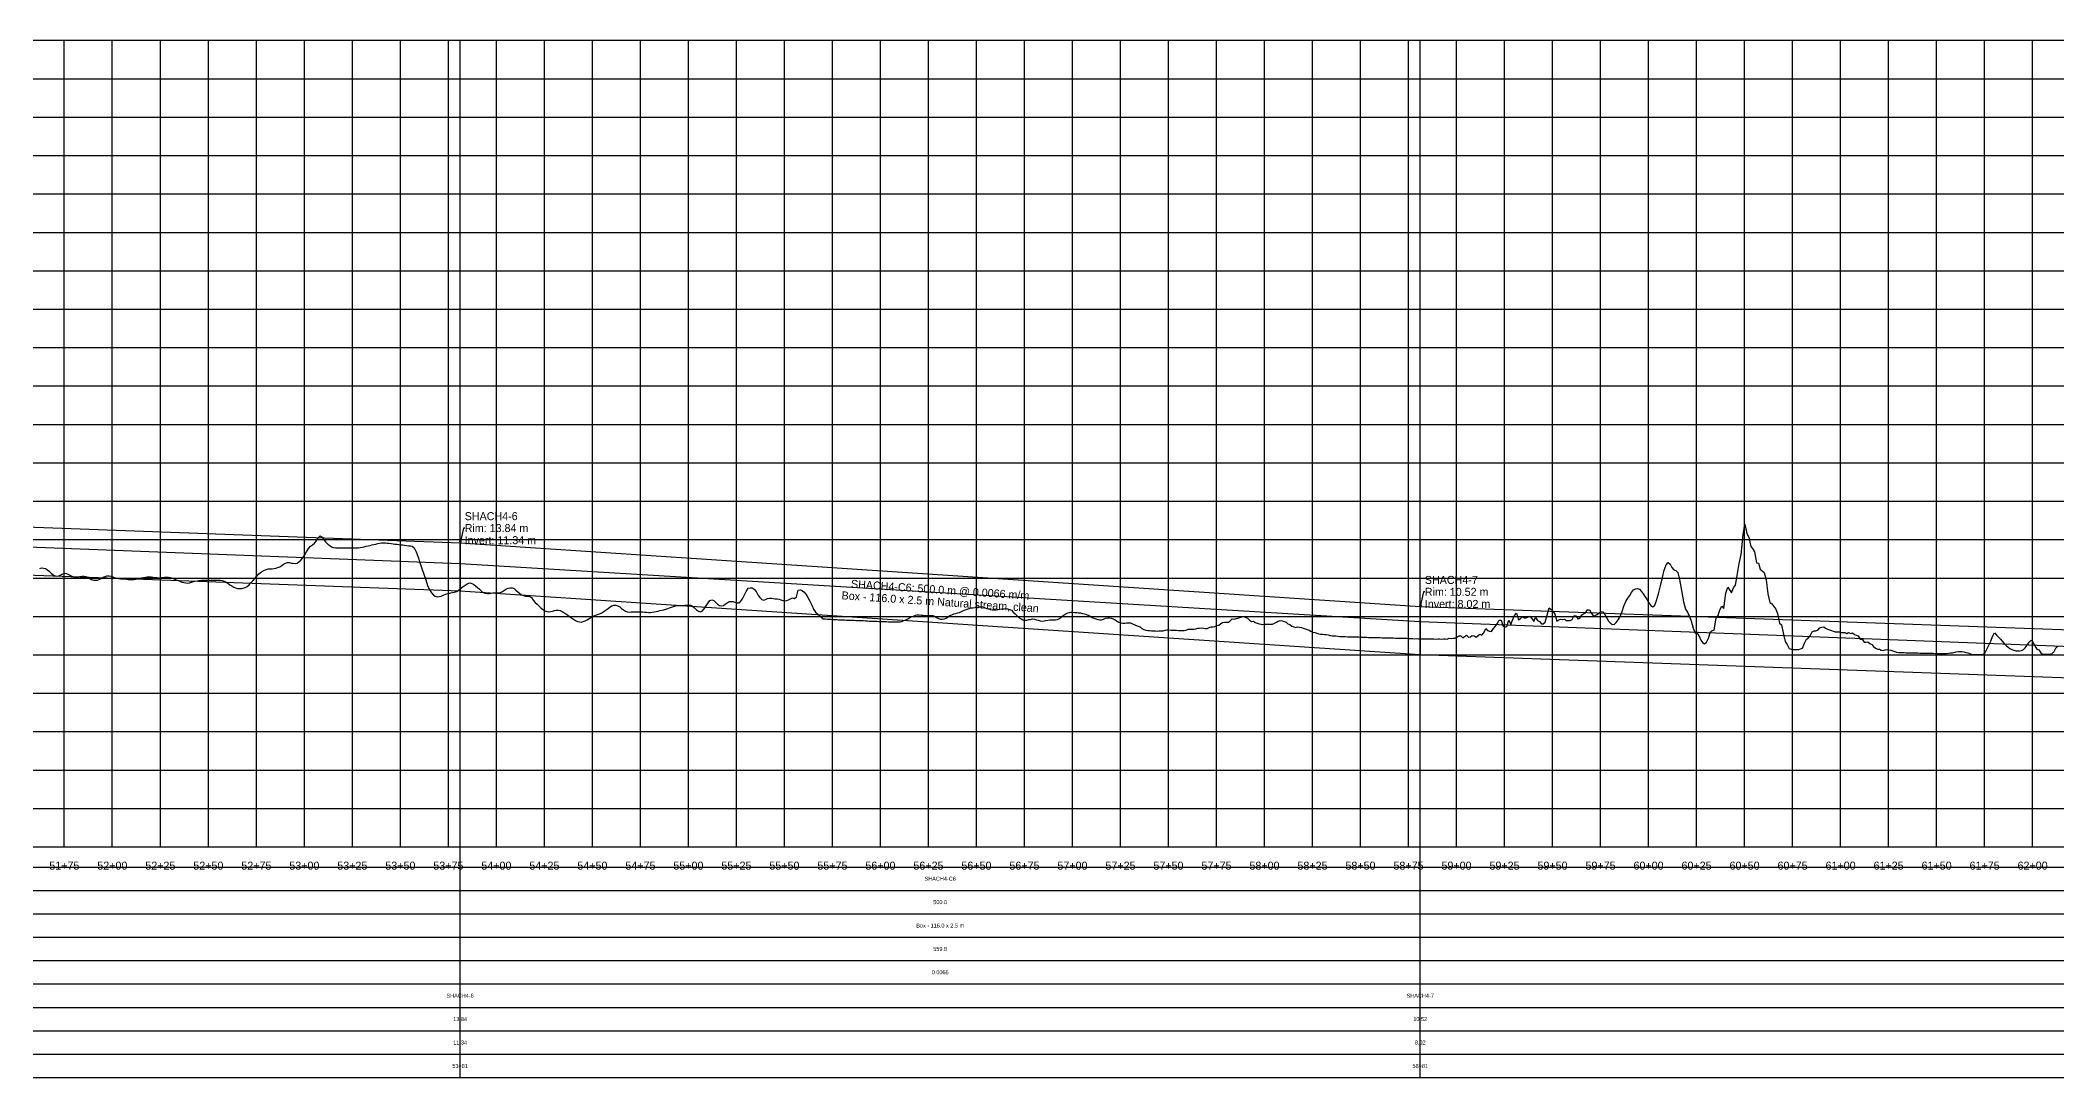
# Model space of a CAD drawing. Extents: x -64 to 8315, y -140 to 402.
# Drawn here: x 5163 to 6213, y -140 to 400 of the extents above; entities that cross this region are included whole.
import ezdxf
from ezdxf.enums import TextEntityAlignment as Align

# ---------------------------------------------------------------- set-up
doc = ezdxf.new("R2010")
doc.units = 0
for name, color, linetype in [('Annotation', 7, 'Continuous'), ('Annotation_Table', 254, 'Continuous'), ('Crown', 7, 'Continuous'), ('Grid', 254, 'Continuous'), ('Grid_Text', 7, 'Continuous'), ('Ground_Elevation', 3, 'Continuous'), ('Hydraulic_Grade', 5, 'Continuous'), ('Invert', 7, 'Continuous'), ('Structure', 7, 'Continuous')]:
    doc.layers.add(name, color=color, linetype=linetype)

msp = doc.modelspace()

# ---------------------------------------------------------------- linework, layer by layer
at = {"layer": 'Annotation', "color": 0}
for points in [[(5381.1, 138.4), (5380.9, 139.3), (5381.7, 139.2)], [(5881.1, 105.2), (5880.9, 106.1), (5881.7, 106)]]:
    msp.add_lwpolyline(points, close=True, dxfattribs=at)
for points in [[(5383.5, 146), (5382.8, 146), (5381.1, 138.4)], [(5883.5, 112.8), (5882.8, 112.8), (5881.1, 105.2)]]:
    msp.add_lwpolyline(points, dxfattribs=at)
at = {"layer": 'Annotation_Table', "color": 254}
for points in [[(5381.1, -140.2), (5381.1, 400)], [(5881.1, -140.2), (5881.1, 400)], [(-25, -30.5), (8300, -30.5)], [(-25, -42.7), (8300, -42.7)], [(-25, -54.9), (8300, -54.9)], [(-25, -67.1), (8300, -67.1)], [(-25, -79.2), (8300, -79.2)], [(-25, -91.4), (8300, -91.4)], [(-25, -103.6), (8300, -103.6)], [(-25, -115.8), (8300, -115.8)], [(-25, -128), (8300, -128)], [(-25, -140.2), (8300, -140.2)]]:
    msp.add_lwpolyline(points, dxfattribs=at)
at = {"layer": 'Crown', "color": 0}
for points in [[(3802.3, 196.4), (5381.1, 138.4)], [(5381.1, 138.4), (5381.1, 138.4)], [(5381.1, 138.4), (5881.1, 105.2)], [(5881.1, 105.2), (5881.1, 105.2)], [(5881.1, 105.2), (6718.3, 75.1)]]:
    msp.add_lwpolyline(points, dxfattribs=at)
at = {"layer": 'Grid', "color": 254}
for points in [[(-25, 400), (8300, 400)], [(5175, -20), (5175, 400)], [(5200, -20), (5200, 400)], [(5225, -20), (5225, 400)], [(5250, -20), (5250, 400)], [(5275, -20), (5275, 400)], [(5300, -20), (5300, 400)], [(5325, -20), (5325, 400)], [(5350, -20), (5350, 400)], [(5375, -20), (5375, 400)], [(5400, -20), (5400, 400)], [(5425, -20), (5425, 400)], [(5450, -20), (5450, 400)], [(5475, -20), (5475, 400)], [(5500, -20), (5500, 400)], [(5525, -20), (5525, 400)], [(5550, -20), (5550, 400)], [(5575, -20), (5575, 400)], [(5600, -20), (5600, 400)], [(5625, -20), (5625, 400)], [(5650, -20), (5650, 400)], [(5675, -20), (5675, 400)], [(5700, -20), (5700, 400)], [(5725, -20), (5725, 400)], [(5750, -20), (5750, 400)], [(5775, -20), (5775, 400)], [(5800, -20), (5800, 400)], [(5825, -20), (5825, 400)], [(5850, -20), (5850, 400)], [(5875, -20), (5875, 400)], [(5900, -20), (5900, 400)], [(5925, -20), (5925, 400)], [(5950, -20), (5950, 400)], [(5975, -20), (5975, 400)], [(6000, -20), (6000, 400)], [(6025, -20), (6025, 400)], [(6050, -20), (6050, 400)], [(6075, -20), (6075, 400)], [(6100, -20), (6100, 400)], [(6125, -20), (6125, 400)], [(6150, -20), (6150, 400)], [(6175, -20), (6175, 400)], [(6200, -20), (6200, 400)], [(-25, 380), (8300, 380)], [(-25, 360), (8300, 360)], [(-25, 340), (8300, 340)], [(-25, 320), (8300, 320)], [(-25, 300), (8300, 300)], [(-25, 280), (8300, 280)], [(-25, 260), (8300, 260)], [(-25, 240), (8300, 240)], [(-25, 220), (8300, 220)], [(-25, 200), (8300, 200)], [(-25, 180), (8300, 180)], [(-25, 160), (8300, 160)], [(-25, 140), (8300, 140)], [(-25, 120), (8300, 120)], [(-25, 100), (8300, 100)], [(-25, 80), (8300, 80)], [(-25, 60), (8300, 60)], [(-25, 40), (8300, 40)], [(-25, 20), (8300, 20)], [(-25, 0), (8300, 0)], [(-25, -20), (8300, -20)]]:
    msp.add_lwpolyline(points, dxfattribs=at)
at = {"layer": 'Ground_Elevation', "color": 3}
msp.add_lwpolyline([(5162.2, 125), (5163.2, 125.3), (5164.2, 125.2), (5165.2, 124.9), (5166.2, 124.2), (5167.2, 123.4), (5168.2, 122.5), (5169.2, 121.7), (5170.2, 121.2), (5171.2, 121), (5172.2, 121.1), (5173.2, 121.6), (5174.2, 122.1), (5175.2, 122.5), (5176.2, 122.3), (5177.2, 121.9), (5178.2, 121.3), (5179.2, 120.8), (5180.2, 120.5), (5181.2, 120.3), (5182.2, 120.4), (5183.2, 120.7), (5184.2, 120.9), (5185.2, 121), (5186.2, 120.8), (5187.2, 120.4), (5188.2, 119.8), (5189.2, 119.3), (5190.2, 118.9), (5191.2, 118.8), (5192.2, 118.9), (5193.2, 119.3), (5194.2, 119.8), (5195.2, 120.4), (5196.2, 120.8), (5197.2, 121.1), (5198.2, 121.1), (5199.2, 120.9), (5200.2, 120.6), (5201.2, 120.2), (5202.2, 119.9), (5203.2, 119.7), (5204.2, 119.6), (5205.2, 119.5), (5206.2, 119.5), (5207.2, 119.4), (5208.2, 119.3), (5209.2, 119.3), (5210.2, 119.3), (5211.2, 119.3), (5212.2, 119.4), (5213.2, 119.6), (5214.2, 119.8), (5215.2, 120.1), (5216.2, 120.3), (5217.2, 120.5), (5218.2, 120.6), (5219.2, 120.6), (5220.2, 120.6), (5221.2, 120.4), (5222.2, 120.3), (5223.2, 120.2), (5224.2, 120.1), (5225.2, 120.2), (5226.2, 120.3), (5227.2, 120.4), (5228.2, 120.4), (5229.2, 120.4), (5230.2, 120.3), (5231.2, 120), (5232.2, 119.6), (5233.2, 119.1), (5234.2, 118.7), (5235.2, 118.3), (5236.2, 117.9), (5237.2, 117.6), (5238.2, 117.4), (5239.2, 117.3), (5240.2, 117.5), (5241.2, 117.8), (5242.2, 118.1), (5243.2, 118.4), (5244.2, 118.6), (5245.2, 118.7), (5246.2, 118.8), (5247.2, 118.9), (5248.2, 118.9), (5249.2, 118.8), (5250.2, 118.8), (5251.2, 118.8), (5252.2, 118.8), (5253.2, 118.8), (5254.2, 118.8), (5255.2, 118.8), (5256.2, 118.8), (5257.2, 118.7), (5258.2, 118.4), (5259.2, 117.9), (5260.2, 117.3), (5261.2, 116.5), (5262.2, 115.9), (5263.2, 115.3), (5264.2, 114.8), (5265.2, 114.5), (5266.2, 114.5), (5267.2, 114.5), (5268.2, 114.7), (5269.2, 115.1), (5270.2, 115.6), (5271.2, 116.5), (5272.2, 117.5), (5273.2, 118.6), (5274.2, 119.8), (5275.2, 120.9), (5276.2, 122), (5277.2, 122.8), (5278.2, 123.6), (5279.2, 124.1), (5280.2, 124.5), (5281.2, 124.7), (5282.2, 124.7), (5283.2, 124.8), (5284.2, 124.9), (5285.2, 125.1), (5286.2, 125.4), (5287.2, 125.9), (5288.2, 126.5), (5289.2, 127.2), (5290.2, 127.7), (5291.2, 128), (5292.2, 128), (5293.2, 127.8), (5294.2, 127.7), (5295.2, 127.6), (5296.2, 127.8), (5297.2, 128.4), (5298.2, 129.3), (5299.2, 130.5), (5300.2, 132), (5301.2, 133.6), (5302.2, 135.3), (5303.2, 136.5), (5304.2, 137.3), (5305.2, 138.1), (5306.2, 139.2), (5307.2, 140.9), (5308.2, 142), (5309.2, 141.2), (5310.2, 139.9), (5311.2, 138.7), (5312.2, 137.7), (5313.2, 136.9), (5314.2, 136.2), (5315.2, 135.8), (5316.2, 135.7), (5317.2, 135.7), (5318.2, 135.7), (5319.2, 135.7), (5320.2, 135.7), (5321.2, 135.7), (5322.2, 135.7), (5323.2, 135.7), (5324.2, 135.7), (5325.2, 135.7), (5326.2, 135.7), (5327.2, 135.7), (5328.2, 135.7), (5329.2, 135.9), (5330.2, 136.1), (5331.2, 136.3), (5332.2, 136.5), (5333.2, 136.7), (5334.2, 137), (5335.2, 137.2), (5336.2, 137.4), (5337.2, 137.7), (5338.2, 137.9), (5339.2, 138.1), (5340.2, 138.3), (5341.2, 138.4), (5342.2, 138.3), (5343.2, 138.2), (5344.2, 138.1), (5345.2, 137.9), (5346.2, 137.8), (5347.2, 137.7), (5348.2, 137.6), (5349.2, 137.5), (5350.2, 137.3), (5351.2, 137.2), (5352.2, 137.1), (5353.2, 137), (5354.2, 136.8), (5355.2, 136.7), (5356.2, 136.5), (5357.2, 135.7), (5358.2, 133.6), (5359.2, 130.8), (5360.2, 128), (5361.2, 125), (5362.2, 122), (5363.2, 119), (5364.2, 116.1), (5365.2, 113.8), (5366.2, 112.2), (5367.2, 111.1), (5368.2, 110.5), (5369.2, 110.2), (5370.2, 110.3), (5371.2, 110.6), (5372.2, 111), (5373.2, 111.4), (5374.2, 111.8), (5375.2, 112), (5376.2, 112.2), (5377.2, 112.4), (5378.2, 112.6), (5379.2, 113), (5380.2, 113.6), (5381.2, 114.4), (5382.2, 115.2), (5383.2, 116), (5384.2, 116.7), (5385.2, 117.2), (5386.2, 117.4), (5387.2, 117.2), (5388.2, 116.6), (5389.2, 115.9), (5390.2, 115), (5391.2, 114.1), (5392.2, 113.2), (5393.2, 112.5), (5394.2, 112.1), (5395.2, 112), (5396.2, 112), (5397.2, 112.1), (5398.2, 112.2), (5399.2, 112.2), (5400.2, 112.2), (5401.2, 112.2), (5402.2, 112.5), (5403.2, 113), (5404.2, 113.7), (5405.2, 114.3), (5406.2, 114.7), (5407.2, 114.9), (5408.2, 114.8), (5409.2, 114.5), (5410.2, 113.7), (5411.2, 112.8), (5412.2, 111.9), (5413.2, 111.2), (5414.2, 110.9), (5415.2, 110.6), (5416.2, 110.5), (5417.2, 110.3), (5418.2, 109.9), (5419.2, 108.4), (5420.2, 107.2), (5421.2, 106.3), (5422.2, 105.4), (5423.2, 104.4), (5424.2, 103.6), (5425.2, 102.9), (5426.2, 102.5), (5427.2, 102.3), (5428.2, 102.5), (5429.2, 102.8), (5430.2, 103.1), (5431.2, 103.3), (5432.2, 103.3), (5433.2, 103), (5434.2, 102.6), (5435.2, 102), (5436.2, 101.3), (5437.2, 100.6), (5438.2, 99.9), (5439.2, 99.2), (5440.2, 98.6), (5441.2, 97.9), (5442.2, 97.4), (5443.2, 97.1), (5444.2, 97), (5445.2, 97.3), (5446.2, 97.7), (5447.2, 98.3), (5448.2, 98.8), (5449.2, 99.4), (5450.2, 100), (5451.2, 100.5), (5452.2, 100.8), (5453.2, 101.2), (5454.2, 101.6), (5455.2, 102.1), (5456.2, 102.7), (5457.2, 103.4), (5458.2, 104.2), (5459.2, 104.9), (5460.2, 105.5), (5461.2, 105.8), (5462.2, 105.8), (5463.2, 105.5), (5464.2, 104.9), (5465.2, 104.2), (5466.2, 103.4), (5467.2, 102.8), (5468.2, 102.3), (5469.2, 102.2), (5470.2, 102.3), (5471.2, 102.4), (5472.2, 102.4), (5473.2, 102.4), (5474.2, 102.4), (5475.2, 102.4), (5476.2, 102.3), (5477.2, 102.2), (5478.2, 102.2), (5479.2, 102.1), (5480.2, 102.1), (5481.2, 102.2), (5482.2, 102.4), (5483.2, 102.6), (5484.2, 102.8), (5485.2, 103), (5486.2, 103.3), (5487.2, 103.5), (5488.2, 103.8), (5489.2, 104.1), (5490.2, 104.4), (5491.2, 104.8), (5492.2, 105.2), (5493.2, 105.5), (5494.2, 105.7), (5495.2, 105.7), (5496.2, 105.7), (5497.2, 105.7), (5498.2, 105.8), (5499.2, 105.9), (5500.2, 106), (5501.2, 105.8), (5502.2, 105.3), (5503.2, 104.5), (5504.2, 103.5), (5505.2, 102.7), (5506.2, 102.4), (5507.2, 102.8), (5508.2, 104), (5509.2, 105.5), (5510.2, 107.1), (5511.2, 108.2), (5512.2, 108.7), (5513.2, 108.3), (5514.2, 107.3), (5515.2, 106.3), (5516.2, 105.6), (5517.2, 105.5), (5518.2, 105.7), (5519.2, 106.3), (5520.2, 107.1), (5521.2, 107.7), (5522.2, 107.8), (5523.2, 107.7), (5524.2, 107.4), (5525.2, 107), (5526.2, 107.1), (5527.2, 107.8), (5528.2, 109.2), (5529.2, 111.2), (5530.2, 113.4), (5531.2, 114.7), (5532.2, 114.8), (5533.2, 114.9), (5534.2, 114.2), (5535.2, 113), (5536.2, 111.3), (5537.2, 109.8), (5538.2, 108.8), (5539.2, 108.5), (5540.2, 108.8), (5541.2, 109.3), (5542.2, 109.5), (5543.2, 109.5), (5544.2, 109.4), (5545.2, 109.2), (5546.2, 109.1), (5547.2, 109), (5548.2, 108.7), (5549.2, 108.3), (5550.2, 108.1), (5551.2, 108.2), (5552.2, 108.6), (5553.2, 109.1), (5554.2, 109.7), (5555.2, 109.3), (5556.2, 110.2), (5557.2, 113.7), (5558.2, 113.9), (5559.2, 113.5), (5560.2, 112.7), (5561.2, 111.5), (5562.2, 109.9), (5563.2, 108), (5564.2, 105.9), (5565.2, 103.7), (5566.2, 102.2), (5567.2, 101.4), (5568.2, 100.5), (5569.2, 99.6), (5570.2, 98.8), (5571.2, 98.7), (5572.2, 98.6), (5573.2, 98.5), (5574.2, 98.5), (5575.2, 98.4), (5576.2, 98.4), (5577.2, 98.4), (5578.2, 98.3), (5579.2, 98.3), (5580.2, 98.2), (5581.2, 98.2), (5582.2, 98.1), (5583.2, 98.1), (5584.2, 98), (5585.2, 98), (5586.2, 98), (5587.2, 97.9), (5588.2, 97.9), (5589.2, 97.8), (5590.2, 97.8), (5591.2, 97.8), (5592.2, 97.7), (5593.2, 97.7), (5594.2, 97.6), (5595.2, 97.6), (5596.2, 97.6), (5597.2, 97.6), (5598.2, 97.5), (5599.2, 97.4), (5600.2, 97.4), (5601.2, 97.4), (5602.2, 97.3), (5603.2, 97.3), (5604.2, 97.2), (5605.2, 97.2), (5606.2, 97.1), (5607.2, 97.1), (5608.2, 97.1), (5609.2, 97.1), (5610.2, 97.2), (5611.2, 97.4), (5612.2, 97.8), (5613.2, 98.3), (5614.2, 98.7), (5615.2, 99.2), (5616.2, 99.7), (5617.2, 100.2), (5618.2, 100.6), (5619.2, 100.9), (5620.2, 100.9), (5621.2, 100.7), (5622.2, 100.6), (5623.2, 100.5), (5624.2, 100.5), (5625.2, 100.5), (5626.2, 100.5), (5627.2, 100.4), (5628.2, 100.1), (5629.2, 99.5), (5630.2, 98.9), (5631.2, 98.5), (5632.2, 98.5), (5633.2, 98.7), (5634.2, 99.1), (5635.2, 99.7), (5636.2, 100.4), (5637.2, 100.9), (5638.2, 101.3), (5639.2, 101.5), (5640.2, 101.8), (5641.2, 102.1), (5642.2, 102.5), (5643.2, 103), (5644.2, 103.4), (5645.2, 103.8), (5646.2, 104.1), (5647.2, 104.4), (5648.2, 104.5), (5649.2, 104.7), (5650.2, 104.8), (5651.2, 105), (5652.2, 105), (5653.2, 104.9), (5654.2, 104.6), (5655.2, 104.2), (5656.2, 103.9), (5657.2, 103.6), (5658.2, 103.5), (5659.2, 103.4), (5660.2, 103.4), (5661.2, 103.6), (5662.2, 103.8), (5663.2, 103.9), (5664.2, 104), (5665.2, 104.1), (5666.2, 103.9), (5667.2, 103.6), (5668.2, 103.2), (5669.2, 102.2), (5670.2, 101.4), (5671.2, 100.3), (5672.2, 99.3), (5673.2, 98.8), (5674.2, 98.3), (5675.2, 98), (5676.2, 98.1), (5677.2, 98.4), (5678.2, 98.4), (5679.2, 98.7), (5680.2, 98.5), (5681.2, 98.3), (5682.2, 98), (5683.2, 97.7), (5684.2, 97.5), (5685.2, 97.7), (5686.2, 97.9), (5687.2, 98.1), (5688.2, 98.2), (5689.2, 98.3), (5690.2, 98.2), (5691.2, 98.2), (5692.2, 98.4), (5693.2, 98.9), (5694.2, 99.6), (5695.2, 100.4), (5696.2, 101.1), (5697.2, 101.7), (5698.2, 102), (5699.2, 102.2), (5700.2, 102.2), (5701.2, 102.1), (5702.2, 102), (5703.2, 101.9), (5704.2, 101.8), (5705.2, 101.6), (5706.2, 101.3), (5707.2, 101), (5708.2, 100.6), (5709.2, 100.1), (5710.2, 99.5), (5711.2, 99), (5712.2, 98.7), (5713.2, 98.4), (5714.2, 98.3), (5715.2, 98.3), (5716.2, 98.6), (5717.2, 99), (5718.2, 99.3), (5719.2, 99.3), (5720.2, 99.1), (5721.2, 98.7), (5722.2, 98.2), (5723.2, 97.6), (5724.2, 97), (5725.2, 96.6), (5726.2, 96.5), (5727.2, 96.5), (5728.2, 96.6), (5729.2, 96.7), (5730.2, 96.6), (5731.2, 96.2), (5732.2, 95.8), (5733.2, 95.2), (5734.2, 95), (5735.2, 94.5), (5736.2, 93.7), (5737.2, 93.2), (5738.2, 92.8), (5739.2, 92.7), (5740.2, 92.6), (5741.2, 92.5), (5742.2, 92.5), (5743.2, 92.5), (5744.2, 92.4), (5745.2, 92.5), (5746.2, 92.5), (5747.2, 92.5), (5748.2, 92.8), (5749.2, 93), (5750.2, 93), (5751.2, 92.9), (5752.2, 92.8), (5753.2, 92.8), (5754.2, 92.8), (5755.2, 92.7), (5756.2, 92.7), (5757.2, 92.7), (5758.2, 92.7), (5759.2, 92.9), (5760.2, 93.4), (5761.2, 93.4), (5762.2, 93.4), (5763.2, 93.4), (5764.2, 93.5), (5765.2, 93.9), (5766.2, 93.8), (5767.2, 94), (5768.2, 93.9), (5769.2, 93.7), (5770.2, 93.7), (5771.2, 94.3), (5772.2, 94.5), (5773.2, 94.5), (5774.2, 94.7), (5775.2, 95.2), (5776.2, 95.5), (5777.2, 96.3), (5778.2, 96.8), (5779.2, 97), (5780.2, 97), (5781.2, 97), (5782.2, 97.7), (5783.2, 98.8), (5784.2, 98.5), (5785.2, 98.9), (5786.2, 99.1), (5787.2, 99.5), (5788.2, 99.8), (5789.2, 100), (5790.2, 99.5), (5791.2, 99), (5792.2, 98), (5793.2, 97.4), (5794.2, 97.5), (5795.2, 96.8), (5796.2, 96.5), (5797.2, 96.1), (5798.2, 95.9), (5799.2, 95.7), (5800.2, 96), (5801.2, 95.9), (5802.2, 95.9), (5803.2, 95.9), (5804.2, 96), (5805.2, 96.5), (5806.2, 97), (5807.2, 97.5), (5808.2, 97.8), (5809.2, 97.7), (5810.2, 97.3), (5811.2, 97), (5812.2, 96.2), (5813.2, 95.7), (5814.2, 95), (5815.2, 94.5), (5816.2, 94.3), (5817.2, 94.5), (5818.2, 94.4), (5819.2, 94.2), (5820.2, 93.9), (5821.2, 93.5), (5822.2, 93.2), (5823.2, 92.8), (5824.2, 92.3), (5825.2, 91.8), (5826.2, 91.7), (5827.2, 91.3), (5828.2, 91), (5829.2, 90.8), (5830.2, 90.7), (5831.2, 90.6), (5832.2, 90.5), (5833.2, 90.4), (5834.2, 90.1), (5835.2, 89.9), (5836.2, 89.9), (5837.2, 89.8), (5838.2, 89.7), (5839.2, 89.6), (5840.2, 89.5), (5841.2, 89.5), (5842.2, 89.5), (5843.2, 89.4), (5844.2, 89.4), (5845.2, 89.4), (5846.2, 89.4), (5847.2, 89.3), (5848.2, 89.3), (5849.2, 89.3), (5850.2, 89.2), (5851.2, 89.2), (5852.2, 89.2), (5853.2, 89.2), (5854.2, 89.1), (5855.2, 89.1), (5856.2, 89.1), (5857.2, 89), (5858.2, 89), (5859.2, 89), (5860.2, 89), (5861.2, 88.9), (5862.2, 88.9), (5863.2, 88.9), (5864.2, 88.8), (5865.2, 88.8), (5866.2, 88.8), (5867.2, 88.8), (5868.2, 88.7), (5869.2, 88.7), (5870.2, 88.7), (5871.2, 88.6), (5872.2, 88.6), (5873.2, 88.6), (5874.2, 88.6), (5875.2, 88.5), (5876.2, 88.5), (5877.2, 88.5), (5878.2, 88.4), (5879.2, 88.5), (5880.2, 88.4), (5881.2, 88.4), (5882.2, 88.4), (5883.2, 88.4), (5884.2, 88.3), (5885.2, 88.3), (5886.2, 88.3), (5887.2, 88.3), (5888.2, 88.3), (5889.2, 88.2), (5890.2, 88.3), (5891.2, 88.3), (5892.2, 88.2), (5893.2, 88.4), (5894.2, 88.4), (5895.2, 88.2), (5896.2, 88.6), (5897.2, 88.5), (5898.2, 88.6), (5899.2, 88.7), (5900.2, 89.2), (5901.2, 89.8), (5902.2, 89.9), (5903.2, 88.9), (5904.2, 89.5), (5905.2, 90.2), (5906.2, 89.2), (5907.2, 89.4), (5908.2, 90.1), (5909.2, 89.9), (5910.2, 89.2), (5911.2, 90), (5912.2, 90.8), (5913.2, 90.3), (5914.2, 91.5), (5915.2, 93.7), (5916.2, 92.7), (5917.2, 92.4), (5918.2, 92.2), (5919.2, 93.7), (5920.2, 94.8), (5921.2, 96.2), (5922.2, 98.1), (5923.2, 98.1), (5924.2, 95.3), (5925.2, 94.4), (5926.2, 94.7), (5927.2, 98.1), (5928.2, 95.7), (5929.2, 98.1), (5930.2, 100.5), (5931.2, 101.7), (5932.2, 98.3), (5933.2, 98.8), (5934.2, 99.7), (5935.2, 99.2), (5936.2, 99.2), (5937.2, 99.6), (5938.2, 100.2), (5939.2, 98.9), (5940.2, 97.4), (5941.2, 99.4), (5942.2, 97.9), (5943.2, 97.3), (5944.2, 96.2), (5945.2, 96.1), (5946.2, 97), (5947.2, 100.7), (5948.2, 104.4), (5949.2, 103.6), (5950.2, 102.7), (5951.2, 101.1), (5952.2, 97.6), (5953.2, 98.3), (5954.2, 98.6), (5955.2, 98.4), (5956.2, 98.6), (5957.2, 97.9), (5958.2, 97.8), (5959.2, 97.9), (5960.2, 98.4), (5961.2, 100.5), (5962.2, 100.3), (5963.2, 98.8), (5964.2, 99), (5965.2, 100.9), (5966.2, 101.4), (5967.2, 101.9), (5968.2, 103.5), (5969.2, 103.5), (5970.2, 101.8), (5971.2, 100.3), (5972.2, 100.4), (5973.2, 101), (5974.2, 101.8), (5975.2, 102.6), (5976.2, 102.4), (5977.2, 101), (5978.2, 99.1), (5979.2, 97.5), (5980.2, 96.4), (5981.2, 95.8), (5982.2, 96), (5983.2, 96.9), (5984.2, 98.3), (5985.2, 100), (5986.2, 102.5), (5987.2, 105.3), (5988.2, 107.7), (5989.2, 109.5), (5990.2, 110.9), (5991.2, 112.5), (5992.2, 113.8), (5993.2, 114.4), (5994.2, 114.5), (5995.2, 114.2), (5996.2, 113.2), (5997.2, 111.8), (5998.2, 110.2), (5999.2, 108.7), (6000.2, 107.1), (6001.2, 105.6), (6002.2, 105), (6003.2, 105.9), (6004.2, 108.2), (6005.2, 111.8), (6006.2, 115.9), (6007.2, 120.2), (6008.2, 124), (6009.2, 126.9), (6010.2, 128.1), (6011.2, 127.2), (6012.2, 125.4), (6013.2, 124.3), (6014.2, 123.9), (6015.2, 122.8), (6016.2, 119.2), (6017.2, 113.5), (6018.2, 107.6), (6019.2, 103.8), (6020.2, 102.2), (6021.2, 100.3), (6022.2, 97.7), (6023.2, 93.8), (6024.2, 91.2), (6025.2, 91.4), (6026.2, 90.1), (6027.2, 87.6), (6028.2, 86.2), (6029.2, 85.7), (6030.2, 86.5), (6031.2, 88.6), (6032.2, 92), (6033.2, 92.6), (6034.2, 92.9), (6035.2, 99.3), (6036.2, 100.4), (6037.2, 103.4), (6038.2, 105.4), (6039.2, 104.2), (6040.2, 112.1), (6041.2, 115.2), (6042.2, 113.9), (6043.2, 112.2), (6044.2, 114.9), (6045.2, 116.3), (6046.2, 121.3), (6047.2, 127.6), (6048.2, 132.2), (6049.2, 142.5), (6050.2, 148.1), (6051.2, 143.2), (6052.2, 141.2), (6053.2, 136.4), (6054.2, 135.4), (6055.2, 133.7), (6056.2, 127.9), (6057.2, 127.7), (6058.2, 124.6), (6059.2, 123.8), (6060.2, 122.8), (6061.2, 119.1), (6062.2, 111.8), (6063.2, 107.3), (6064.2, 106.5), (6065.2, 105.2), (6066.2, 103.8), (6067.2, 101.5), (6068.2, 96.4), (6069.2, 95.6), (6070.2, 90.5), (6071.2, 87), (6072.2, 85.3), (6073.2, 83.3), (6074.2, 83), (6075.2, 82.8), (6076.2, 82.8), (6077.2, 82.8), (6078.2, 82.8), (6079.2, 83.2), (6080.2, 83.4), (6081.2, 86.1), (6082.2, 88.2), (6083.2, 88.6), (6084.2, 89.9), (6085.2, 92), (6086.2, 92.5), (6087.2, 92.5), (6088.2, 92.8), (6089.2, 94), (6090.2, 94.4), (6091.2, 94.6), (6092.2, 93.8), (6093.2, 93.4), (6094.2, 93), (6095.2, 92.6), (6096.2, 92.4), (6097.2, 92), (6098.2, 92), (6099.2, 91.9), (6100.2, 91.6), (6101.2, 91.6), (6102.2, 91.6), (6103.2, 91.1), (6104.2, 91.6), (6105.2, 91.1), (6106.2, 91.5), (6107.2, 90.5), (6108.2, 90.2), (6109.2, 89.9), (6110.2, 88.1), (6111.2, 88.1), (6112.2, 86.6), (6113.2, 86.5), (6114.2, 86.8), (6115.2, 85.9), (6116.2, 85.4), (6117.2, 84.4), (6118.2, 83.4), (6119.2, 83), (6120.2, 82.9), (6121.2, 82.5), (6122.2, 82.2), (6123.2, 82.6), (6124.2, 82.8), (6125.2, 82.6), (6126.2, 82.4), (6127.2, 82), (6128.2, 81.7), (6129.2, 81.4), (6130.2, 81.2), (6131.2, 81.2), (6132.2, 81.2), (6133.2, 81.2), (6134.2, 81.1), (6135.2, 81.1), (6136.2, 81.1), (6137.2, 81.1), (6138.2, 81), (6139.2, 81), (6140.2, 81), (6141.2, 80.9), (6142.2, 80.9), (6143.2, 80.9), (6144.2, 80.9), (6145.2, 80.9), (6146.2, 80.8), (6147.2, 80.8), (6148.2, 80.8), (6149.2, 80.7), (6150.2, 80.7), (6151.2, 80.6), (6152.2, 80.6), (6153.2, 80.6), (6154.2, 80.7), (6155.2, 80.7), (6156.2, 80.8), (6157.2, 81), (6158.2, 81.1), (6159.2, 81.2), (6160.2, 81.6), (6161.2, 81.8), (6162.2, 81.8), (6163.2, 81.8), (6164.2, 81.6), (6165.2, 81.2), (6166.2, 81), (6167.2, 80.7), (6168.2, 80.4), (6169.2, 80.2), (6170.2, 80.2), (6171.2, 80.2), (6172.2, 80.2), (6173.2, 80.2), (6174.2, 80.4), (6175.2, 80.9), (6176.2, 83), (6177.2, 85.1), (6178.2, 87.1), (6179.2, 89.5), (6180.2, 91.4), (6181.2, 90.3), (6182.2, 89.2), (6183.2, 88.2), (6184.2, 87.1), (6185.2, 85.9), (6186.2, 84.9), (6187.2, 84), (6188.2, 83.3), (6189.2, 82.8), (6190.2, 82.4), (6191.2, 82.1), (6192.2, 82), (6193.2, 82), (6194.2, 82.2), (6195.2, 82.7), (6196.2, 83.7), (6197.2, 85), (6198.2, 86.5), (6199.2, 87.6), (6200.2, 86.6), (6201.2, 84.7), (6202.2, 82.9), (6203.2, 82.6), (6204.2, 81), (6205.2, 80.3), (6206.2, 80.3), (6207.2, 80.3), (6208.2, 80.3), (6209.2, 80.3), (6210.2, 80.6), (6211.2, 81.8), (6212.2, 83.8), (6213.2, 84.5)], dxfattribs=at)
at = {"layer": 'Hydraulic_Grade', "color": 5}
for points in [[(3802.3, 188.5), (5381.1, 127.6)], [(5381.1, 127.6), (5381.1, 127.6)], [(5381.1, 127.6), (5881.1, 97.3)], [(5881.1, 97.3), (5881.1, 97.3)], [(5881.1, 97.3), (6718.3, 65.3)]]:
    msp.add_lwpolyline(points, dxfattribs=at)
at = {"layer": 'Invert', "color": 0}
for points in [[(3802.3, 171.4), (5381.1, 113.4)], [(5381.1, 113.4), (5381.1, 113.4)], [(5381.1, 113.4), (5881.1, 80.2)], [(5881.1, 80.2), (5881.1, 80.2)], [(5881.1, 80.2), (6718.3, 50.1)]]:
    msp.add_lwpolyline(points, dxfattribs=at)
at = {"layer": 'Structure', "color": 0}
for points in [[(5381.1, 138.4), (5381.1, 113.4)], [(5381.1, 138.4), (5381.1, 113.4)], [(5881.1, 105.2), (5881.1, 80.2)], [(5881.1, 105.2), (5881.1, 80.2)]]:
    msp.add_lwpolyline(points, dxfattribs=at)

# ---------------------------------------------------------------- texts
at = {"layer": 'Annotation', "color": 0}
for s, height, p in [('SHACH4-6', 4.17, (5383.5, 152.2)), ('Rim: 13.84 m', 4.167, (5383.5, 146)), ('Invert: 11.34 m', 4.167, (5383.5, 139.7)), ('SHACH4-7', 4.17, (5883.5, 119)), ('Rim: 10.52 m', 4.167, (5883.5, 112.8)), ('Invert: 8.02 m', 4.167, (5883.5, 106.5))]:
    msp.add_text(s, height=height, dxfattribs=at).set_placement(p, align=Align.MIDDLE_LEFT)
for s, p in [('SHACH4-C6: 500.0 m @ 0.0066 m/m', (5631.1, 113.9)), ('Box - 116.0 x 2.5 m Natural stream, clean', (5631.1, 107.6))]:
    msp.add_text(s, height=4.167, rotation=356.2023, dxfattribs=at).set_placement(p, align=Align.MIDDLE_CENTER)
at = {"layer": 'Annotation_Table', "color": 0}
for s, height, p in [('SHACH4-C6', 2.08, (5631.1, -36.6)), ('500.0', 2.08, (5631.1, -48.8)), ('Box - 116.0 x 2.5 m', 2.083, (5631.1, -61)), ('559.8', 2.08, (5631.1, -73.2)), ('0.0066', 2.08, (5631.1, -85.3)), ('SHACH4-6', 2.08, (5381.1, -97.5)), ('SHACH4-7', 2.08, (5881.1, -97.5)), ('13.84', 2.08, (5381.1, -109.7)), ('10.52', 2.08, (5881.1, -109.7)), ('11.34', 2.08, (5381.1, -121.9)), ('8.02', 2.08, (5881.1, -121.9)), ('53+81', 2.08, (5381.1, -134.1)), ('58+81', 2.08, (5881.1, -134.1))]:
    msp.add_text(s, height=height, dxfattribs=at).set_placement(p, align=Align.MIDDLE_CENTER)
at = {"layer": 'Grid_Text', "color": 0}
for s, p in [('51+75', (5175, -27.7)), ('52+00', (5200, -27.7)), ('52+25', (5225, -27.7)), ('52+50', (5250, -27.7)), ('52+75', (5275, -27.7)), ('53+00', (5300, -27.7)), ('53+25', (5325, -27.7)), ('53+50', (5350, -27.7)), ('53+75', (5375, -27.7)), ('54+00', (5400, -27.7)), ('54+25', (5425, -27.7)), ('54+50', (5450, -27.7)), ('54+75', (5475, -27.7)), ('55+00', (5500, -27.7)), ('55+25', (5525, -27.7)), ('55+50', (5550, -27.7)), ('55+75', (5575, -27.7)), ('56+00', (5600, -27.7)), ('56+25', (5625, -27.7)), ('56+50', (5650, -27.7)), ('56+75', (5675, -27.7)), ('57+00', (5700, -27.7)), ('57+25', (5725, -27.7)), ('57+50', (5750, -27.7)), ('57+75', (5775, -27.7)), ('58+00', (5800, -27.7)), ('58+25', (5825, -27.7)), ('58+50', (5850, -27.7)), ('58+75', (5875, -27.7)), ('59+00', (5900, -27.7)), ('59+25', (5925, -27.7)), ('59+50', (5950, -27.7)), ('59+75', (5975, -27.7)), ('60+00', (6000, -27.7)), ('60+25', (6025, -27.7)), ('60+50', (6050, -27.7)), ('60+75', (6075, -27.7)), ('61+00', (6100, -27.7)), ('61+25', (6125, -27.7)), ('61+50', (6150, -27.7)), ('61+75', (6175, -27.7)), ('62+00', (6200, -27.7))]:
    msp.add_text(s, height=4.17, dxfattribs=at).set_placement(p, align=Align.TOP_CENTER)

doc.saveas('drawing.dxf')
